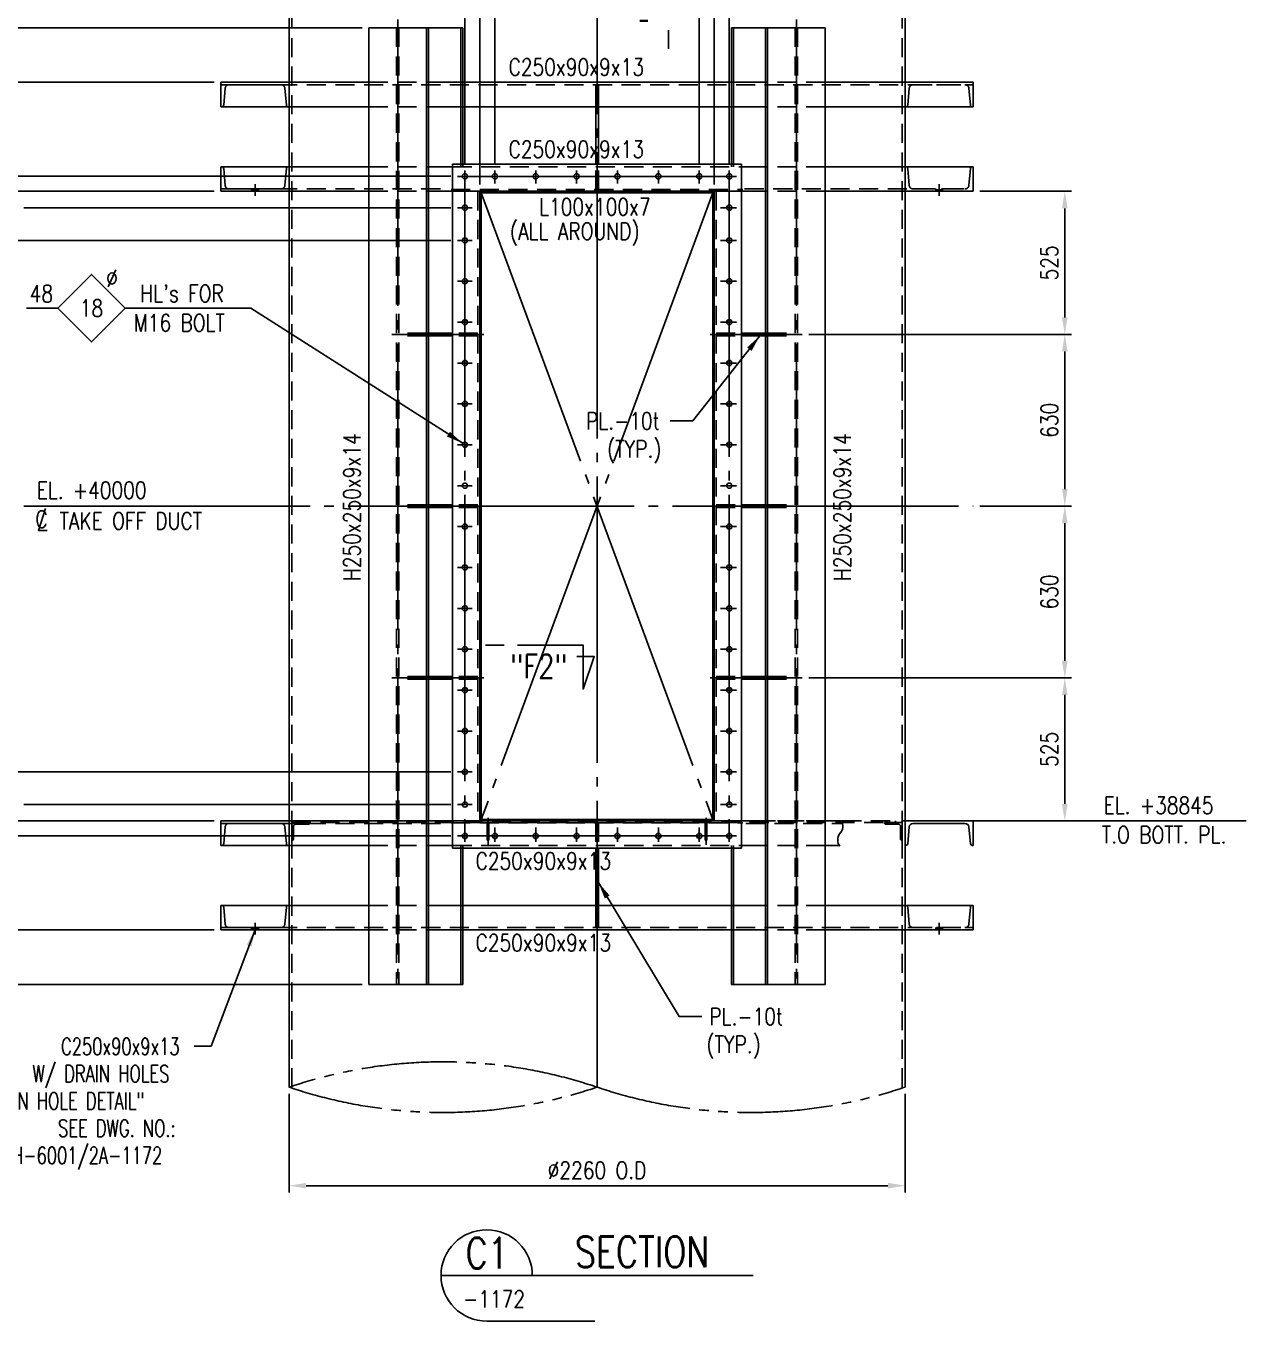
# Model space of a CAD drawing. Header units: millimetres. Extents: x 0 to 134087, y -49114 to 20834.
# Drawn here: x 63597 to 68074, y -22046 to -17294 of the extents above; entities that cross this region are included whole.
import ezdxf
from ezdxf.enums import TextEntityAlignment as Align

# ---------------------------------------------------------------- set-up
doc = ezdxf.new("R2010")
doc.units = ezdxf.units.MM
doc.header["$LTSCALE"] = 35
for name, pattern in [('JNK-CENTER', [34, 30, -1.5, 1, -1.5]), ('JNK-HIDDEN', [3, 2, -1]), ('JNK-PHANTOM', [15, 10, -1, 1, -1, 1, -1])]:
    doc.linetypes.add(name, pattern=pattern)
for name, color, linetype in [('CEN-R', 1, 'JNK-CENTER'), ('CON-C', 4, 'Continuous'), ('CON-G', 3, 'Continuous'), ('CON-W', 7, 'Continuous'), ('CON-Y', 2, 'Continuous'), ('Dim-W', 7, 'Continuous'), ('HID-Y', 2, 'JNK-HIDDEN'), ('HL', 7, 'Continuous'), ('PHA-M', 6, 'JNK-PHANTOM'), ('STL-OBJT', 7, 'Continuous'), ('TXT-Y', 2, 'Continuous')]:
    doc.layers.add(name, color=color, linetype=linetype)
doc.styles.add('SIMPLEX', font='simplex.shx', dxfattribs={"width": 0.8})
doc.dimstyles.new('DIM25', dxfattribs={"dimscale": 25, "dimtxt": 2.5, "dimasz": 2.5, "dimexe": 1, "dimexo": 1, "dimgap": 1, "dimtad": 1, "dimdec": 1, "dimdsep": 46, "dimtxsty": 'SIMPLEX', "dimcen": 0, "dimclrt": 2, "dimazin": 2, "dimtfac": 1, "dimtdec": 1, "dimtix": 1, "dimtmove": 2, "dimatfit": 0, "dimfxl": 0.18, "dimtolj": 1, "dimtzin": 0, "dimarcsym": 0})

# ---------------------------------------------------------------- blocks, each defined once
blk = doc.blocks.new('SECTITLE')
at = {"layer": 'CON-G'}
for p, q in [((-1.7, 0), (44.1, 0)), ((5, -6.7), (20.86, -6.7))]:
    blk.add_line(p, q, dxfattribs=at)
blk.add_arc((5, 0), 6.7, 0, 270, dxfattribs=at)
at = {"layer": 'CON-C', "style": 'SIMPLEX', "width": 0.8}
for tag, p in [('ELEVATION', (27.83, 1.22)), ('A', (5.06, 1.04))]:
    blk.add_attdef(tag, text='', height=4.5, dxfattribs=at).set_placement(p, align=Align.CENTER)
at = {"layer": 'CON-Y', "style": 'SIMPLEX', "width": 0.8}
blk.add_attdef('SCALE', text='', height=2.5, dxfattribs=at).set_placement((44.9, -3.72), align=Align.RIGHT)
blk.add_attdef('H0000-0000', (1.54, -4.72), '', height=2.5, dxfattribs=at)
blk = doc.blocks.new('BOLTHOLE')
at = {"layer": 'CON-W'}
blk.add_line((25.7, 0), (9.9, 0), dxfattribs=at)
blk.add_lwpolyline([(0, 0), (4.95, 4.95), (9.9, 0), (4.95, -4.95)], close=True, dxfattribs=at)
at = {"layer": 'CON-Y', "style": 'SIMPLEX', "width": 0.8}
for s, p in [('%%C', (8.81, 3.12)), ("HL's FOR", (24.37, 0.9))]:
    blk.add_text(s, height=2.5, dxfattribs=at).set_placement(p, align=Align.RIGHT)
blk.add_attdef('4', text='', height=2.5, dxfattribs=at).set_placement((-0.69, 0.87), align=Align.RIGHT)
blk.add_attdef('22', text='', height=2.5, dxfattribs=at).set_placement((4.95, 0), align=Align.MIDDLE_CENTER)
blk = doc.blocks.new('SECMARK4')
at = {"layer": 'CON-C'}
blk.add_line((0, 0), (-2.72, 0), dxfattribs=at)
blk.add_lwpolyline([(-4.67, 0), (-14.32, 0), (-14.32, -6.45), (-15.93, -1.66), (-13.39, -1.66)], dxfattribs=at)
at = {"layer": 'CON-C', "style": 'SIMPLEX', "width": 0.8}
blk.add_attdef('TAG', text='', height=3.5, dxfattribs=at).set_placement((-7.82, -4.86), align=Align.CENTER)
blk = doc.blocks.new('cl-mark')
at = {"layer": 'CON-Y'}
blk.add_lwpolyline([(0.51, 1.61), (-0.51, -1.62), (0.79, -1.62)], dxfattribs=at)
at = {"layer": 'CON-Y', "style": 'SIMPLEX', "width": 0.8}
blk.add_text('C', height=2.5, dxfattribs=at).set_placement((-0.05, 0.02), align=Align.MIDDLE)
blk = doc.blocks.new('A$C483D7268')
at = {"layer": 'HID-Y'}
for p, q in [((0, 90), (250, 90)), ((0, 0), (0, 90)), ((15.4, 68.2), (10, 6.4)), ((220.6, 81), (29.4, 81)), ((240, 6.4), (234.6, 68.2)), ((250, 90), (250, 0)), ((3, 0), (0, 0)), ((250, 0), (247, 0))]:
    blk.add_line(p, q, dxfattribs=at)
for centre, radius, start, end in [((29.4, 67), 14, 90, 175), ((220.6, 67), 14, 5, 90), ((3, 7), 7, 270, 355), ((247, 7), 7, 185, 270)]:
    blk.add_arc(centre, radius, start, end, dxfattribs=at)
blk = doc.blocks.new('A$C346E32F8')
at = {"layer": 'CON-G'}
for p, q in [((0, 93), (0, 384)), ((0, 384), (10, 384)), ((10, 93), (10, 384))]:
    blk.add_line(p, q, dxfattribs=at)
at = {"layer": 'HID-Y'}
for p, q in [((0, 0), (0, 93)), ((10, 0), (10, 93))]:
    blk.add_line(p, q, dxfattribs=at)
blk = doc.blocks.new('A$C11483D67')
at = {"layer": 'CEN-R'}
blk.add_line((337.6, 5), (0, 5), dxfattribs=at)
at = {"layer": 'CON-G'}
for p, q in [((222.6, 10), (127.4, 10)), ((222.6, 0), (127.4, 0))]:
    blk.add_line(p, q, dxfattribs=at)
at = {"layer": 'HID-Y'}
for p, q in [((127.4, 10), (25.9, 10)), ((127.4, 0), (25.9, 0)), ((315.6, 10), (222.6, 10)), ((315.6, 0), (222.6, 0))]:
    blk.add_line(p, q, dxfattribs=at)
blk = doc.blocks.new('A$C5F305314')
at = {"layer": 'CEN-R'}
blk.add_line((3, 0), (3, 99.4), dxfattribs=at)
at = {"layer": 'HID-Y'}
blk.add_lwpolyline([(0, 81.5), (6, 81.5), (6, 16.5), (0, 16.5)], close=True, dxfattribs=at)
blk = doc.blocks.new('*D1375')
at = {"layer": 'DEFPOINTS', "color": 0, "transparency": 16777216}
for p in [(64562.8, -21187.6), (66822.8, -21187.6), (66822.8, -21549.1)]:
    blk.add_point(p, dxfattribs=at)
at = {"layer": 'Dim-W', "color": 0, "lineweight": -2, "transparency": 16777216}
for p, q in [((64562.8, -21212.6), (64562.8, -21574.1)), ((66822.8, -21212.6), (66822.8, -21574.1)), ((64625.3, -21549.1), (66760.3, -21549.1))]:
    blk.add_line(p, q, dxfattribs=at)
at = {"layer": 'Dim-W', "color": 0, "transparency": 16777216}
for points in [[(64625.3, -21538.7), (64625.3, -21559.5), (64562.8, -21549.1)], [(66760.3, -21538.7), (66760.3, -21559.5), (66822.8, -21549.1)]]:
    blk.add_solid(points, dxfattribs=at)
at = {"layer": 'Dim-W', "color": 2, "transparency": 16777216, "insert": (65692.8, -21492.9), "char_height": 62.5, "attachment_point": 5, "style": 'SIMPLEX'}
blk.add_mtext('\\A1;%%C2260 O.D', dxfattribs=at)
blk = doc.blocks.new('*D1376')
at = {"layer": 'DEFPOINTS', "color": 0, "transparency": 16777216}
for p in [(63543.6, -17846), (65181.3, -17846), (64312.8, -17901)]:
    blk.add_point(p, dxfattribs=at)
at = {"layer": 'Dim-W', "color": 0, "lineweight": -2, "transparency": 16777216}
for p, q in [((63543.6, -17783.5), (63543.6, -17721)), ((65156.3, -17846), (63518.6, -17846)), ((63543.6, -17901), (63543.6, -17846)), ((64287.8, -17901), (63518.6, -17901)), ((63543.6, -17963.5), (63543.6, -18026))]:
    blk.add_line(p, q, dxfattribs=at)
at = {"layer": 'Dim-W', "color": 0, "transparency": 16777216}
for points in [[(63533.2, -17783.5), (63554, -17783.5), (63543.6, -17846)], [(63533.2, -17963.5), (63554, -17963.5), (63543.6, -17901)]]:
    blk.add_solid(points, dxfattribs=at)
at = {"layer": 'Dim-W', "color": 2, "transparency": 16777216, "insert": (63487.3, -17733.8), "char_height": 62.5, "attachment_point": 5, "rotation": 90, "style": 'SIMPLEX'}
blk.add_mtext('\\A1;55', dxfattribs=at)
blk = doc.blocks.new('*D1377')
at = {"layer": 'DEFPOINTS', "color": 0, "transparency": 16777216}
for p in [(64312.8, -20211), (63543.6, -20266), (65181.3, -20266)]:
    blk.add_point(p, dxfattribs=at)
at = {"layer": 'Dim-W', "color": 0, "lineweight": -2, "transparency": 16777216}
for p, q in [((63543.6, -20148.5), (63543.6, -20086)), ((64287.8, -20211), (63518.6, -20211)), ((63543.6, -20211), (63543.6, -20266)), ((65156.3, -20266), (63518.6, -20266)), ((63543.6, -20328.5), (63543.6, -20391))]:
    blk.add_line(p, q, dxfattribs=at)
at = {"layer": 'Dim-W', "color": 0, "transparency": 16777216}
for points in [[(63533.2, -20148.5), (63554, -20148.5), (63543.6, -20211)], [(63533.2, -20328.5), (63554, -20328.5), (63543.6, -20266)]]:
    blk.add_solid(points, dxfattribs=at)
at = {"layer": 'Dim-W', "color": 2, "transparency": 16777216, "insert": (63487.3, -20378.2), "char_height": 62.5, "attachment_point": 5, "rotation": 90, "style": 'SIMPLEX'}
blk.add_mtext('\\A1;55', dxfattribs=at)
blk = doc.blocks.new('*D1378')
at = {"layer": 'DEFPOINTS', "color": 0, "transparency": 16777216}
for p in [(64855.5, -17301), (62943.6, -20811), (64855.5, -20811)]:
    blk.add_point(p, dxfattribs=at)
at = {"layer": 'Dim-W', "color": 0, "lineweight": -2, "transparency": 16777216}
for p, q in [((64830.5, -17301), (62918.6, -17301)), ((62943.6, -17363.5), (62943.6, -20748.5)), ((64830.5, -20811), (62918.6, -20811))]:
    blk.add_line(p, q, dxfattribs=at)
at = {"layer": 'Dim-W', "color": 0, "transparency": 16777216}
for points in [[(62933.2, -17363.5), (62954, -17363.5), (62943.6, -17301)], [(62933.2, -20748.5), (62954, -20748.5), (62943.6, -20811)]]:
    blk.add_solid(points, dxfattribs=at)
at = {"layer": 'Dim-W', "color": 2, "transparency": 16777216, "insert": (62887.3, -19056), "char_height": 62.5, "attachment_point": 5, "rotation": 90, "style": 'SIMPLEX'}
blk.add_mtext('\\A1;3510', dxfattribs=at)
blk = doc.blocks.new('*D1379')
at = {"layer": 'DEFPOINTS', "color": 0, "transparency": 16777216}
for p in [(63143.6, -20611), (64312.8, -20611), (64855.5, -20811)]:
    blk.add_point(p, dxfattribs=at)
at = {"layer": 'Dim-W', "color": 0, "lineweight": -2, "transparency": 16777216}
for p, q in [((64287.8, -20611), (63118.6, -20611)), ((63143.6, -20748.5), (63143.6, -20673.5)), ((64830.5, -20811), (63118.6, -20811))]:
    blk.add_line(p, q, dxfattribs=at)
at = {"layer": 'Dim-W', "color": 0, "transparency": 16777216}
for points in [[(63133.2, -20673.5), (63154, -20673.5), (63143.6, -20611)], [(63133.2, -20748.5), (63154, -20748.5), (63143.6, -20811)]]:
    blk.add_solid(points, dxfattribs=at)
at = {"layer": 'Dim-W', "color": 2, "transparency": 16777216, "insert": (63087.3, -20711), "char_height": 62.5, "attachment_point": 5, "rotation": 90, "style": 'SIMPLEX'}
blk.add_mtext('\\A1;200', dxfattribs=at)
blk = doc.blocks.new('*D1381')
at = {"layer": 'DEFPOINTS', "color": 0, "transparency": 16777216}
for p in [(65181.3, -18081), (63343.6, -20031), (65181.3, -20031)]:
    blk.add_point(p, dxfattribs=at)
at = {"layer": 'Dim-W', "color": 0, "lineweight": -2, "transparency": 16777216}
for p, q in [((65156.3, -18081), (63318.6, -18081)), ((63343.6, -18143.5), (63343.6, -19968.5)), ((65156.3, -20031), (63318.6, -20031))]:
    blk.add_line(p, q, dxfattribs=at)
at = {"layer": 'Dim-W', "color": 0, "transparency": 16777216}
for points in [[(63333.2, -18143.5), (63354, -18143.5), (63343.6, -18081)], [(63333.2, -19968.5), (63354, -19968.5), (63343.6, -20031)]]:
    blk.add_solid(points, dxfattribs=at)
at = {"layer": 'Dim-W', "color": 2, "transparency": 16777216, "insert": (63287.3, -19056), "char_height": 62.5, "attachment_point": 5, "rotation": 90, "style": 'SIMPLEX'}
blk.add_mtext('\\A1;13 @ 150 = 1950', dxfattribs=at)
blk = doc.blocks.new('*D1383')
at = {"layer": 'DEFPOINTS', "color": 0, "transparency": 16777216}
for p in [(64855.5, -17301), (63143.6, -17501), (64312.8, -17501)]:
    blk.add_point(p, dxfattribs=at)
at = {"layer": 'Dim-W', "color": 0, "lineweight": -2, "transparency": 16777216}
for p, q in [((64830.5, -17301), (63118.6, -17301)), ((63143.6, -17363.5), (63143.6, -17438.5)), ((64287.8, -17501), (63118.6, -17501))]:
    blk.add_line(p, q, dxfattribs=at)
at = {"layer": 'Dim-W', "color": 0, "transparency": 16777216}
for points in [[(63133.2, -17363.5), (63154, -17363.5), (63143.6, -17301)], [(63133.2, -17438.5), (63154, -17438.5), (63143.6, -17501)]]:
    blk.add_solid(points, dxfattribs=at)
at = {"layer": 'Dim-W', "color": 2, "transparency": 16777216, "insert": (63087.3, -17401), "char_height": 62.5, "attachment_point": 5, "rotation": 90, "style": 'SIMPLEX'}
blk.add_mtext('\\A1;200', dxfattribs=at)
blk = doc.blocks.new('_DotSmall')
at = {"color": 0, "linetype": 'ByBlock', "const_width": 0.5}
blk.add_lwpolyline([(-0.0625, 0, 1), (0.0625, 0, 1)], format="xyb", close=True, dxfattribs=at)
blk = doc.blocks.new('*D1441')
at = {"layer": 'DEFPOINTS', "color": 0, "transparency": 16777216}
for p in [(63343.6, -17961), (65181.3, -17961), (63343.6, -18081)]:
    blk.add_point(p, dxfattribs=at)
at = {"layer": 'Dim-W', "color": 0, "lineweight": -2, "transparency": 16777216}
for p, q in [((63343.6, -17961), (63343.6, -17898.5)), ((63500.7, -17961), (63318.6, -17961)), ((63343.6, -18081), (63343.6, -17961)), ((65156.3, -17961), (63589.2, -17961)), ((63343.6, -18143.5), (63343.6, -18206))]:
    blk.add_line(p, q, dxfattribs=at)
at = {"layer": 'Dim-W', "color": 0, "transparency": 16777216}
blk.add_solid([(63333.2, -18143.5), (63354, -18143.5), (63343.6, -18081)], dxfattribs=at)
at = {"layer": 'Dim-W', "color": 0, "lineweight": -2, "transparency": 16777216, "xscale": 62.5, "yscale": 62.5, "zscale": 62.5, "rotation": 270}
blk.add_blockref('_DotSmall', (63343.6, -17961), dxfattribs=at)
at = {"layer": 'Dim-W', "color": 2, "transparency": 16777216, "insert": (63287.3, -18021), "char_height": 62.5, "attachment_point": 5, "rotation": 90, "style": 'SIMPLEX'}
blk.add_mtext('\\A1;120', dxfattribs=at)
blk = doc.blocks.new('*D1385')
at = {"layer": 'DEFPOINTS', "color": 0, "transparency": 16777216}
for p in [(67072.8, -17901), (66445.4, -18426), (67409, -18426)]:
    blk.add_point(p, dxfattribs=at)
at = {"layer": 'Dim-W', "color": 0, "lineweight": -2, "transparency": 16777216}
for p, q in [((67097.8, -17901), (67434, -17901)), ((67409, -17963.5), (67409, -18363.5)), ((66470.4, -18426), (67434, -18426))]:
    blk.add_line(p, q, dxfattribs=at)
at = {"layer": 'Dim-W', "color": 0, "transparency": 16777216}
for points in [[(67398.6, -17963.5), (67419.5, -17963.5), (67409, -17901)], [(67398.6, -18363.5), (67419.5, -18363.5), (67409, -18426)]]:
    blk.add_solid(points, dxfattribs=at)
at = {"layer": 'Dim-W', "color": 2, "transparency": 16777216, "insert": (67352.8, -18163.5), "char_height": 62.5, "attachment_point": 5, "rotation": 90, "style": 'SIMPLEX'}
blk.add_mtext('\\A1;525', dxfattribs=at)
blk = doc.blocks.new('*D1386')
at = {"layer": 'DEFPOINTS', "color": 0, "transparency": 16777216}
for p in [(67409, -18426), (67072.8, -19056), (67409, -19056)]:
    blk.add_point(p, dxfattribs=at)
at = {"layer": 'Dim-W', "color": 0, "lineweight": -2, "transparency": 16777216}
for p, q in [((67409, -18488.5), (67409, -18993.5)), ((67097.8, -19056), (67434, -19056))]:
    blk.add_line(p, q, dxfattribs=at)
at = {"layer": 'Dim-W', "color": 0, "transparency": 16777216}
for points in [[(67398.6, -18488.5), (67419.5, -18488.5), (67409, -18426)], [(67398.6, -18993.5), (67419.5, -18993.5), (67409, -19056)]]:
    blk.add_solid(points, dxfattribs=at)
at = {"layer": 'Dim-W', "color": 2, "transparency": 16777216, "insert": (67352.8, -18741), "char_height": 62.5, "attachment_point": 5, "rotation": 90, "style": 'SIMPLEX'}
blk.add_mtext('\\A1;630', dxfattribs=at)
blk = doc.blocks.new('*D1387')
at = {"layer": 'DEFPOINTS', "color": 0, "transparency": 16777216}
for p in [(66445.4, -19686), (67409, -19686), (66788, -20211)]:
    blk.add_point(p, dxfattribs=at)
at = {"layer": 'Dim-W', "color": 0, "lineweight": -2, "transparency": 16777216}
for p, q in [((66470.4, -19686), (67434, -19686)), ((67409, -20148.5), (67409, -19748.5)), ((66813, -20211), (67434, -20211))]:
    blk.add_line(p, q, dxfattribs=at)
at = {"layer": 'Dim-W', "color": 0, "transparency": 16777216}
for points in [[(67398.6, -19748.5), (67419.5, -19748.5), (67409, -19686)], [(67398.6, -20148.5), (67419.5, -20148.5), (67409, -20211)]]:
    blk.add_solid(points, dxfattribs=at)
at = {"layer": 'Dim-W', "color": 2, "transparency": 16777216, "insert": (67352.8, -19948.5), "char_height": 62.5, "attachment_point": 5, "rotation": 90, "style": 'SIMPLEX'}
blk.add_mtext('\\A1;525', dxfattribs=at)
blk = doc.blocks.new('*D1388')
at = {"layer": 'DEFPOINTS', "color": 0, "transparency": 16777216}
for p in [(67072.8, -19056), (67409, -19056), (67409, -19686)]:
    blk.add_point(p, dxfattribs=at)
at = {"layer": 'Dim-W', "color": 0, "lineweight": -2, "transparency": 16777216}
for p, q in [((67097.8, -19056), (67434, -19056)), ((67409, -19623.5), (67409, -19118.5))]:
    blk.add_line(p, q, dxfattribs=at)
at = {"layer": 'Dim-W', "color": 0, "transparency": 16777216}
for points in [[(67398.6, -19118.5), (67419.5, -19118.5), (67409, -19056)], [(67398.6, -19623.5), (67419.5, -19623.5), (67409, -19686)]]:
    blk.add_solid(points, dxfattribs=at)
at = {"layer": 'Dim-W', "color": 2, "transparency": 16777216, "insert": (67352.8, -19371), "char_height": 62.5, "attachment_point": 5, "rotation": 90, "style": 'SIMPLEX'}
blk.add_mtext('\\A1;630', dxfattribs=at)
blk = doc.blocks.new('*D1389')
at = {"layer": 'DEFPOINTS', "color": 0, "transparency": 16777216}
for p in [(66122.8, -16449.1), (65692.8, -16578.9), (66122.8, -17901)]:
    blk.add_point(p, dxfattribs=at)
at = {"layer": 'Dim-W', "color": 0, "lineweight": -2, "transparency": 16777216}
for p, q in [((65692.8, -16553.9), (65692.8, -16424.1)), ((66122.8, -17876), (66122.8, -16424.1)), ((65755.3, -16449.1), (66060.3, -16449.1))]:
    blk.add_line(p, q, dxfattribs=at)
at = {"layer": 'Dim-W', "color": 0, "transparency": 16777216}
for points in [[(65755.3, -16438.6), (65755.3, -16459.5), (65692.8, -16449.1)], [(66060.3, -16438.6), (66060.3, -16459.5), (66122.8, -16449.1)]]:
    blk.add_solid(points, dxfattribs=at)
at = {"layer": 'Dim-W', "color": 2, "transparency": 16777216, "insert": (65907.8, -16392.8), "char_height": 62.5, "attachment_point": 5, "style": 'SIMPLEX'}
blk.add_mtext('\\A1;430', dxfattribs=at)
blk = doc.blocks.new('*D1390')
at = {"layer": 'DEFPOINTS', "color": 0, "transparency": 16777216}
for p in [(66122.8, -16449.1), (66177.8, -16449.1), (66177.8, -17824.5)]:
    blk.add_point(p, dxfattribs=at)
at = {"layer": 'Dim-W', "color": 0, "lineweight": -2, "transparency": 16777216}
for p, q in [((66177.8, -17799.5), (66177.8, -16424.1)), ((66060.3, -16449.1), (65997.8, -16449.1)), ((66122.8, -16449.1), (66177.8, -16449.1)), ((66240.3, -16449.1), (66302.8, -16449.1))]:
    blk.add_line(p, q, dxfattribs=at)
at = {"layer": 'Dim-W', "color": 0, "transparency": 16777216}
for points in [[(66060.3, -16438.6), (66060.3, -16459.5), (66122.8, -16449.1)], [(66240.3, -16438.6), (66240.3, -16459.5), (66177.8, -16449.1)]]:
    blk.add_solid(points, dxfattribs=at)
at = {"layer": 'Dim-W', "color": 2, "transparency": 16777216, "insert": (66280.7, -16392.8), "char_height": 62.5, "attachment_point": 5, "style": 'SIMPLEX'}
blk.add_mtext('\\A1;55', dxfattribs=at)
blk = doc.blocks.new('*D1391')
at = {"layer": 'DEFPOINTS', "color": 0, "transparency": 16777216}
for p in [(65262.8, -16449.1), (65692.8, -16449.1), (65262.8, -17901)]:
    blk.add_point(p, dxfattribs=at)
at = {"layer": 'Dim-W', "color": 0, "lineweight": -2, "transparency": 16777216}
for p, q in [((65262.8, -17876), (65262.8, -16424.1)), ((65630.3, -16449.1), (65325.3, -16449.1))]:
    blk.add_line(p, q, dxfattribs=at)
at = {"layer": 'Dim-W', "color": 0, "transparency": 16777216}
for points in [[(65325.3, -16438.6), (65325.3, -16459.5), (65262.8, -16449.1)], [(65630.3, -16438.6), (65630.3, -16459.5), (65692.8, -16449.1)]]:
    blk.add_solid(points, dxfattribs=at)
at = {"layer": 'Dim-W', "color": 2, "transparency": 16777216, "insert": (65477.8, -16392.8), "char_height": 62.5, "attachment_point": 5, "style": 'SIMPLEX'}
blk.add_mtext('\\A1;430', dxfattribs=at)
blk = doc.blocks.new('*D1392')
at = {"layer": 'DEFPOINTS', "color": 0, "transparency": 16777216}
for p in [(65207.8, -16449.1), (65262.8, -16449.1), (65207.8, -17824.5)]:
    blk.add_point(p, dxfattribs=at)
at = {"layer": 'Dim-W', "color": 0, "lineweight": -2, "transparency": 16777216}
for p, q in [((65207.8, -17799.5), (65207.8, -16424.1)), ((65145.3, -16449.1), (65082.8, -16449.1)), ((65262.8, -16449.1), (65207.8, -16449.1)), ((65325.3, -16449.1), (65387.8, -16449.1))]:
    blk.add_line(p, q, dxfattribs=at)
at = {"layer": 'Dim-W', "color": 0, "transparency": 16777216}
for points in [[(65145.3, -16438.6), (65145.3, -16459.5), (65207.8, -16449.1)], [(65325.3, -16438.6), (65325.3, -16459.5), (65262.8, -16449.1)]]:
    blk.add_solid(points, dxfattribs=at)
at = {"layer": 'Dim-W', "color": 2, "transparency": 16777216, "insert": (65104.8, -16392.8), "char_height": 62.5, "attachment_point": 5, "style": 'SIMPLEX'}
blk.add_mtext('\\A1;55', dxfattribs=at)
blk = doc.blocks.new('*D1442')
at = {"layer": 'DEFPOINTS', "color": 0, "transparency": 16777216}
for p in [(66067.8, -16249.1), (65317.8, -17824.5), (66067.8, -17824.5)]:
    blk.add_point(p, dxfattribs=at)
at = {"layer": 'Dim-W', "color": 0, "lineweight": -2, "transparency": 16777216}
for p, q in [((65317.8, -16398.9), (65317.8, -16224.1)), ((65380.3, -16249.1), (66005.3, -16249.1)), ((66067.8, -16398.9), (66067.8, -16224.1)), ((65317.8, -17799.5), (65317.8, -16490.8)), ((66067.8, -17799.5), (66067.8, -16495.3))]:
    blk.add_line(p, q, dxfattribs=at)
at = {"layer": 'Dim-W', "color": 0, "transparency": 16777216}
for points in [[(65380.3, -16238.6), (65380.3, -16259.5), (65317.8, -16249.1)], [(66005.3, -16238.6), (66005.3, -16259.5), (66067.8, -16249.1)]]:
    blk.add_solid(points, dxfattribs=at)
at = {"layer": 'Dim-W', "color": 2, "transparency": 16777216, "insert": (65692.8, -16192.8), "char_height": 62.5, "attachment_point": 5, "style": 'SIMPLEX'}
blk.add_mtext('\\A1;5 @ 150 = 750', dxfattribs=at)
blk = doc.blocks.new('*D1445')
at = {"layer": 'DEFPOINTS', "color": 0, "transparency": 16777216}
for p in [(63343.6, -20031), (63343.6, -20151), (65181.3, -20151)]:
    blk.add_point(p, dxfattribs=at)
at = {"layer": 'Dim-W', "color": 0, "lineweight": -2, "transparency": 16777216}
for p, q in [((63343.6, -19968.5), (63343.6, -19906)), ((63343.6, -20031), (63343.6, -20151)), ((63500.7, -20151), (63318.6, -20151)), ((63343.6, -20151), (63343.6, -20213.5)), ((65156.3, -20151), (63589.2, -20151))]:
    blk.add_line(p, q, dxfattribs=at)
at = {"layer": 'Dim-W', "color": 0, "transparency": 16777216}
blk.add_solid([(63333.2, -19968.5), (63354, -19968.5), (63343.6, -20031)], dxfattribs=at)
at = {"layer": 'Dim-W', "color": 0, "lineweight": -2, "transparency": 16777216, "xscale": 62.5, "yscale": 62.5, "zscale": 62.5, "rotation": 90}
blk.add_blockref('_DotSmall', (63343.6, -20151), dxfattribs=at)
at = {"layer": 'Dim-W', "color": 2, "transparency": 16777216, "insert": (63287.3, -20091), "char_height": 62.5, "attachment_point": 5, "rotation": 90, "style": 'SIMPLEX'}
blk.add_mtext('\\A1;120', dxfattribs=at)

msp = doc.modelspace()

# ---------------------------------------------------------------- hatches: boundary and pattern name
at = {"layer": 'Dim-W'}
h = msp.add_hatch(color=256, dxfattribs=at)
h.paths.add_polyline_path([(64425.2574, -17892.0151), (64425.2574, -17901.0151), (64437.7574, -17901.0151), (64437.7574, -17892.0151)])
h.paths.add_polyline_path([(64437.7574, -17892.0151), (64437.7574, -17901.0151), (64450.2574, -17901.0151), (64450.2574, -17892.0151)])
h = msp.add_hatch(color=256, dxfattribs=at)
h.paths.add_polyline_path([(66960.2574, -17892.0151), (66960.2574, -17901.0151), (66947.7574, -17901.0151), (66947.7574, -17892.0151)])
h.paths.add_polyline_path([(66947.7574, -17892.0151), (66947.7574, -17901.0151), (66935.2574, -17901.0151), (66935.2574, -17892.0151)])
h = msp.add_hatch(color=256, dxfattribs=at)
h.paths.add_polyline_path([(64425.2574, -20602.0151), (64425.2574, -20611.0151), (64437.7574, -20611.0151), (64437.7574, -20602.0151)])
h.paths.add_polyline_path([(64437.7574, -20602.0151), (64437.7574, -20611.0151), (64450.2574, -20611.0151), (64450.2574, -20602.0151)])
h = msp.add_hatch(color=256, dxfattribs=at)
h.paths.add_polyline_path([(66960.2574, -20602.0151), (66960.2574, -20611.0151), (66947.7574, -20611.0151), (66947.7574, -20602.0151)])
h.paths.add_polyline_path([(66947.7574, -20602.0151), (66947.7574, -20611.0151), (66935.2574, -20611.0151), (66935.2574, -20602.0151)])

# ---------------------------------------------------------------- linework, layer by layer
at = {"layer": 'CEN-R'}
for p, q in [((65692.7574, -21187.6355), (65692.7574, -16686.1469)), ((64961.4688, -17271.0151), (64961.4688, -20841.0151)), ((66424.046, -17271.0151), (66424.046, -20841.0151)), ((65234.2574, -17846.0151), (65181.2574, -17846.0151)), ((65207.7574, -17824.5151), (65207.7574, -20287.5151)), ((65207.7574, -17846.0151), (66177.7574, -17846.0151)), ((65317.7574, -17824.5151), (65317.7574, -17872.5151)), ((65467.7574, -17824.5151), (65467.7574, -17872.5151)), ((65617.7574, -17824.5151), (65617.7574, -17872.5151)), ((65767.7574, -17824.5151), (65767.7574, -17872.5151)), ((65917.7574, -17824.5151), (65917.7574, -17872.5151)), ((66067.7574, -17824.5151), (66067.7574, -17872.5151)), ((66204.2574, -17846.0151), (66146.2574, -17846.0151)), ((66177.7574, -17824.5151), (66177.7574, -20287.5151)), ((64437.7574, -17875.0151), (64437.7574, -17918.0151)), ((65267.7574, -17906.0151), (66117.7574, -20206.0151)), ((66117.7574, -17906.0151), (65267.7574, -20206.0151)), ((66947.7574, -17875.0151), (66947.7574, -17918.0151)), ((65234.2574, -17961.0151), (65181.2574, -17961.0151)), ((66146.2574, -17961.0151), (66204.2574, -17961.0151)), ((65234.2574, -18081.0151), (65181.2574, -18081.0151)), ((66146.2574, -18081.0151), (66204.2574, -18081.0151)), ((65181.2574, -18231.0151), (65234.2574, -18231.0151)), ((66204.2574, -18231.0151), (66146.2574, -18231.0151)), ((65181.2574, -18381.0151), (65234.2574, -18381.0151)), ((66204.2574, -18381.0151), (66146.2574, -18381.0151)), ((65181.2574, -18531.0151), (65234.2574, -18531.0151)), ((66204.2574, -18531.0151), (66146.2574, -18531.0151)), ((65181.2574, -18681.0151), (65234.2574, -18681.0151)), ((66204.2574, -18681.0151), (66146.2574, -18681.0151)), ((65181.2574, -18831.0151), (65234.2574, -18831.0151)), ((66204.2574, -18831.0151), (66146.2574, -18831.0151)), ((65181.2574, -18981.0151), (65234.2574, -18981.0151)), ((66204.2574, -18981.0151), (66146.2574, -18981.0151)), ((63589.523, -19056.0151), (67072.7574, -19056.0151)), ((65181.2574, -19131.0151), (65234.2574, -19131.0151)), ((66204.2574, -19131.0151), (66146.2574, -19131.0151)), ((65181.2574, -19281.0151), (65234.2574, -19281.0151)), ((66204.2574, -19281.0151), (66146.2574, -19281.0151)), ((65181.2574, -19431.0151), (65234.2574, -19431.0151)), ((66204.2574, -19431.0151), (66146.2574, -19431.0151)), ((65181.2574, -19581.0151), (65234.2574, -19581.0151)), ((66204.2574, -19581.0151), (66146.2574, -19581.0151)), ((65181.2574, -19731.0151), (65234.2574, -19731.0151)), ((66204.2574, -19731.0151), (66146.2574, -19731.0151)), ((65181.2574, -19881.0151), (65234.2574, -19881.0151)), ((66204.2574, -19881.0151), (66146.2574, -19881.0151)), ((65181.2574, -20031.0151), (65234.2574, -20031.0151)), ((66204.2574, -20031.0151), (66146.2574, -20031.0151)), ((65234.2574, -20151.0151), (65181.2574, -20151.0151)), ((66146.2574, -20151.0151), (66204.2574, -20151.0151)), ((65317.7574, -20287.5151), (65317.7574, -20234.5151)), ((65467.7574, -20287.5151), (65467.7574, -20234.5151)), ((65617.7574, -20287.5151), (65617.7574, -20234.5151)), ((65767.7574, -20287.5151), (65767.7574, -20234.5151)), ((65917.7574, -20287.5151), (65917.7574, -20234.5151)), ((66067.7574, -20287.5151), (66067.7574, -20234.5151)), ((65181.2574, -20266.0151), (66204.2574, -20266.0151)), ((64437.7574, -20585.0151), (64437.7574, -20628.0151)), ((66947.7574, -20585.0151), (66947.7574, -20628.0151))]:
    msp.add_line(p, q, dxfattribs=at)
at = {"layer": 'CON-G'}
for p, q in [((64562.7574, -21187.6355), (64562.7574, -16921.8442)), ((66822.7574, -21187.6355), (66822.7574, -16921.8442)), ((65199.9546, -17301.0151), (64855.4628, -17301.0151)), ((64855.4628, -17301.0151), (64855.4628, -20811.0151)), ((65067.4748, -17301.0151), (65067.4748, -20811.0151)), ((65074.8937, -17301.0151), (65074.8937, -20811.0151)), ((65192.5357, -17301.0151), (65192.5357, -17801.0151)), ((65199.9546, -17301.0151), (65199.9546, -17801.0151)), ((66185.5601, -17301.0151), (66530.052, -17301.0151)), ((66185.5601, -17301.0151), (66185.5601, -17801.0151)), ((66192.979, -17301.0151), (66192.979, -17801.0151)), ((66310.6211, -17301.0151), (66310.6211, -20811.0151)), ((66318.0399, -17301.0151), (66318.0399, -20811.0151)), ((66530.052, -17301.0151), (66530.052, -20811.0151)), ((64312.7574, -17501.0151), (64855.4628, -17501.0151)), ((64312.7574, -17501.0151), (64312.7574, -17591.0151)), ((65074.8937, -17501.0151), (66310.6211, -17501.0151)), ((66530.052, -17501.0151), (67072.7574, -17501.0151)), ((67072.7574, -17501.0151), (67072.7574, -17591.0151)), ((64312.7574, -17591.0151), (64855.4628, -17591.0151)), ((65074.8937, -17591.0151), (66310.6211, -17591.0151)), ((66530.052, -17591.0151), (67072.7574, -17591.0151)), ((64312.7574, -17811.0151), (64855.4628, -17811.0151)), ((64312.7574, -17901.0151), (64312.7574, -17811.0151)), ((65074.8937, -17811.0151), (65162.7574, -17811.0151)), ((65162.7574, -17801.0151), (65162.7574, -20311.0151)), ((65162.7574, -17801.0151), (66222.7574, -17801.0151)), ((66222.7574, -17801.0151), (66222.7574, -20311.0151)), ((66222.7574, -17811.0151), (66310.6211, -17811.0151)), ((66530.052, -17811.0151), (67072.7574, -17811.0151)), ((67072.7574, -17901.0151), (67072.7574, -17811.0151)), ((64312.7574, -17901.0151), (64855.4628, -17901.0151)), ((65074.8937, -17901.0151), (66310.6211, -17901.0151)), ((65157.7574, -17901.0151), (66227.7574, -17901.0151)), ((65262.7574, -17901.0151), (65262.7574, -20211.0151)), ((65262.7574, -17906.0151), (66122.7574, -17906.0151)), ((65267.7574, -17901.0151), (65267.7574, -19056.0151)), ((66117.7574, -17901.0151), (66117.7574, -19056.0151)), ((66122.7574, -17901.0151), (66122.7574, -20211.0151)), ((66530.052, -17901.0151), (67072.7574, -17901.0151)), ((65267.7574, -20211.0151), (65267.7574, -19047.5355)), ((66117.7574, -20211.0151), (66117.7574, -19047.5355)), ((64312.7574, -20211.0151), (64855.4628, -20211.0151)), ((64312.7574, -20211.0151), (64312.7574, -20301.0151)), ((65074.8937, -20211.0151), (66310.6211, -20211.0151)), ((65157.7574, -20211.0151), (66227.7574, -20211.0151)), ((65262.7574, -20206.0151), (66122.7574, -20206.0151)), ((66530.052, -20211.0151), (66588.6552, -20211.0151)), ((64312.7574, -20301.0151), (64855.4628, -20301.0151)), ((65074.8937, -20301.0151), (65162.7574, -20301.0151)), ((65162.7574, -20311.0151), (66222.7574, -20311.0151)), ((65192.5357, -20311.0151), (65192.5357, -20811.0151)), ((65199.9546, -20311.0151), (65199.9546, -20811.0151)), ((66185.5601, -20311.0151), (66185.5601, -20811.0151)), ((66192.979, -20311.0151), (66192.979, -20811.0151)), ((66222.7574, -20301.0151), (66310.6211, -20301.0151)), ((66530.052, -20301.0151), (66581.8759, -20301.0151)), ((64312.7574, -20521.0151), (64855.4628, -20521.0151)), ((64312.7574, -20611.0151), (64312.7574, -20521.0151)), ((65074.8937, -20521.0151), (66310.6211, -20521.0151)), ((66530.052, -20521.0151), (67072.7574, -20521.0151)), ((67072.7574, -20611.0151), (67072.7574, -20521.0151)), ((64312.7574, -20611.0151), (64855.4628, -20611.0151)), ((65074.8937, -20611.0151), (66310.6211, -20611.0151)), ((66530.052, -20611.0151), (67072.7574, -20611.0151)), ((65199.9546, -20811.0151), (64855.4628, -20811.0151)), ((66185.5601, -20811.0151), (66530.052, -20811.0151))]:
    msp.add_line(p, q, dxfattribs=at)
msp.add_lwpolyline([(67062.7416, -20294.6251, 0.388878732), (67069.715, -20301.0151), (67072.7574, -20301.0151), (67072.7574, -20211.0151), (66822.7574, -20211.0151), (66822.7574, -20301.0151), (66825.7998, -20301.0151, 0.388878732), (66832.7731, -20294.6251), (66838.1826, -20232.7949, -0.388878732), (66852.1293, -20220.0151), (67043.3854, -20220.0151, -0.388878732), (67057.3322, -20232.7949)], format="xyb", close=True, dxfattribs=at)
for centre in [(65207.7574, -17846.0151), (65317.7574, -17846.0151), (65467.7574, -17846.0151), (65617.7574, -17846.0151), (65767.7574, -17846.0151), (65917.7574, -17846.0151), (66067.7574, -17846.0151), (66177.7574, -17846.0151), (65207.7574, -17961.0151), (66177.7574, -17961.0151), (65207.7574, -18081.0151), (66177.7574, -18081.0151), (65207.7574, -18231.0151), (66177.7574, -18231.0151), (65207.7574, -18381.0151), (66177.7574, -18381.0151), (65207.7574, -18531.0151), (66177.7574, -18531.0151), (65207.7574, -18681.0151), (66177.7574, -18681.0151), (65207.7574, -18831.0151), (66177.7574, -18831.0151), (65207.7574, -18981.0151), (66177.7574, -18981.0151), (65207.7574, -19131.0151), (66177.7574, -19131.0151), (65207.7574, -19281.0151), (66177.7574, -19281.0151), (65207.7574, -19431.0151), (66177.7574, -19431.0151), (65207.7574, -19581.0151), (66177.7574, -19581.0151), (65207.7574, -19731.0151), (66177.7574, -19731.0151), (65207.7574, -19881.0151), (66177.7574, -19881.0151), (65207.7574, -20031.0151), (66177.7574, -20031.0151), (65207.7574, -20151.0151), (66177.7574, -20151.0151), (65207.7574, -20266.0151), (65317.7574, -20266.0151), (65467.7574, -20266.0151), (65617.7574, -20266.0151), (65767.7574, -20266.0151), (65917.7574, -20266.0151), (66067.7574, -20266.0151), (66177.7574, -20266.0151)]:
    msp.add_circle(centre, 9.5, dxfattribs=at)
at = {"layer": 'CON-W'}
msp.add_line((63714.0106, -18329.5951), (63598.7214, -18329.5951), dxfattribs=at)
msp.add_lwpolyline([(66587.8574, -20209.7788, -0.362119944), (66582.9473, -20257.6575, 0.332197972), (66583.9216, -20303.9002, 0.433619269)], format="xyb", dxfattribs=at)
at = {"layer": 'Dim-W'}
msp.add_line((67409.0363, -20211.0151), (68074.3358, -20211.0151), dxfattribs=at)
at = {"layer": 'HID-Y'}
for p, q in [((64572.7574, -16918.4948), (64572.7574, -21190.9849)), ((66812.7574, -16918.4948), (66812.7574, -21190.9849)), ((64956.9688, -17301.0151), (64956.9688, -20811.0151)), ((64965.9688, -17301.0151), (64965.9688, -20811.0151)), ((66419.546, -17301.0151), (66419.546, -20811.0151)), ((66428.546, -17301.0151), (66428.546, -20811.0151)), ((64312.7574, -17510.0151), (67072.7574, -17510.0151)), ((64855.4628, -17501.0151), (65074.8937, -17501.0151)), ((66530.052, -17501.0151), (66310.6211, -17501.0151)), ((64855.4628, -17591.0151), (65074.8937, -17591.0151)), ((66530.052, -17591.0151), (66310.6211, -17591.0151)), ((64855.4628, -17811.0151), (65074.8937, -17811.0151)), ((65162.7574, -17811.0151), (66222.7574, -17811.0151)), ((65192.5357, -17801.0151), (65192.5357, -17811.0151)), ((65199.9546, -17801.0151), (65199.9546, -17811.0151)), ((66185.5601, -17801.0151), (66185.5601, -17811.0151)), ((66192.979, -17801.0151), (66192.979, -17811.0151)), ((66530.052, -17811.0151), (66310.6211, -17811.0151)), ((64312.7574, -17892.0151), (65151.147, -17892.0151)), ((64425.2574, -17892.0151), (64425.2574, -17901.0151)), ((64450.2574, -17892.0151), (64450.2574, -17901.0151)), ((64855.4628, -17901.0151), (65074.8937, -17901.0151)), ((65157.7574, -17894.0151), (66227.7574, -17894.0151)), ((65255.7574, -17901.0151), (65255.7574, -20211.0151)), ((66129.7574, -17901.0151), (66129.7574, -20211.0151)), ((66234.3284, -17892.0151), (67072.7574, -17892.0151)), ((66530.052, -17901.0151), (66310.6211, -17901.0151)), ((66935.2574, -17892.0151), (66935.2574, -17901.0151)), ((66960.2574, -17892.0151), (66960.2574, -17901.0151)), ((64312.7574, -20220.0151), (65148.4651, -20220.0151)), ((64572.7574, -20217.0151), (66812.7574, -20217.0151)), ((64597.7574, -20211.0151), (66787.7574, -20211.0151)), ((64597.7574, -20211.0151), (64597.7574, -20217.0151)), ((64855.4628, -20211.0151), (65074.8937, -20211.0151)), ((65157.7574, -20218.0151), (66227.7574, -20218.0151)), ((66238.9317, -20220.0151), (66592.6949, -20220.0151)), ((66530.052, -20211.0151), (66310.6211, -20211.0151)), ((66787.7574, -20211.0151), (66787.7574, -20217.0151)), ((64855.4628, -20301.0151), (65074.8937, -20301.0151)), ((65162.7574, -20301.0151), (66222.7574, -20301.0151)), ((65192.5357, -20311.0151), (65192.5357, -20301.0151)), ((65199.9546, -20311.0151), (65199.9546, -20301.0151)), ((66185.5601, -20311.0151), (66185.5601, -20301.0151)), ((66192.979, -20311.0151), (66192.979, -20301.0151)), ((66530.052, -20301.0151), (66310.6211, -20301.0151)), ((64855.4628, -20521.0151), (65074.8937, -20521.0151)), ((66530.052, -20521.0151), (66310.6211, -20521.0151)), ((64312.7574, -20602.0151), (67072.7574, -20602.0151)), ((64425.2574, -20602.0151), (64425.2574, -20611.0151)), ((64450.2574, -20602.0151), (64450.2574, -20611.0151)), ((64855.4628, -20611.0151), (65074.8937, -20611.0151)), ((66530.052, -20611.0151), (66310.6211, -20611.0151)), ((66935.2574, -20602.0151), (66935.2574, -20611.0151)), ((66960.2574, -20602.0151), (66960.2574, -20611.0151))]:
    msp.add_line(p, q, dxfattribs=at)
for points in [[(64572.7574, -20217.0151), (64637.7574, -20217.0151), (64637.7574, -20219.0151, -0.414213562), (64633.7574, -20223.0151), (64587.2574, -20223.0151, 0.414213562), (64578.7574, -20231.5151), (64578.7574, -20278.0151, -0.414213562), (64574.7574, -20282.0151), (64572.7574, -20282.0151)], [(66812.7574, -20217.0151), (66747.7574, -20217.0151), (66747.7574, -20219.0151, 0.414213562), (66751.7574, -20223.0151), (66798.2574, -20223.0151, -0.414213562), (66806.7574, -20231.5151), (66806.7574, -20278.0151, 0.414213562), (66810.7574, -20282.0151), (66812.7574, -20282.0151)]]:
    msp.add_lwpolyline(points, format="xyb", close=True, dxfattribs=at)
at = {"layer": 'PHA-M'}
msp.add_lwpolyline([(66822.7574, -21187.6355, -0.164556649), (65692.7574, -21187.6355, 0.164556649), (64562.7574, -21187.6355, 0.164556649), (65692.7574, -21187.6355)], format="xyb", dxfattribs=at)
at = {"layer": 'STL-OBJT'}
for p, q in [((64421.9119, -18329.5951), (64356.4317, -18329.5951)), ((66044.1537, -18743.6242), (65960.8203, -18743.6242)), ((65994.1682, -20928.6184), (66077.5015, -20928.6184)), ((64277.1963, -21037.4704), (64214.6963, -21037.4704))]:
    msp.add_line(p, q, dxfattribs=at)

# ---------------------------------------------------------------- block references
at = {"layer": 'CON-C'}
ref = msp.add_blockref('SECMARK4', (65954.8453, -17378.3189), dxfattribs=dict(at, xscale=25, yscale=25, zscale=25, rotation=270))
ref.add_attrib('TAG', '"F3"', dxfattribs={"height": 87.5, "rotation": 90, "style": 'SIMPLEX', "width": 0.8}).set_placement((65937.512, -17182.8189), align=Align.CENTER)
ref = msp.add_blockref('SECMARK4', (65284.0487, -19566.17), dxfattribs=dict(at, xscale=-25, yscale=25, zscale=25))
ref.add_attrib('TAG', '"F2"', dxfattribs={"height": 87.5, "style": 'SIMPLEX', "width": 0.8}).set_placement((65479.5487, -19687.67), align=Align.CENTER)
at = {"layer": 'CON-G'}
for name, p in [('A$C483D7268', (64312.7574, -17591.0151)), ('A$C346E32F8', (65687.7572, -17894.0151)), ('A$C11483D67', (64940.117, -18431.0151)), ('A$C11483D67', (64940.117, -19061.0151)), ('A$C483D7268', (64312.7574, -20301.0151))]:
    msp.add_blockref(name, p, dxfattribs=at)
at = {"layer": 'CON-G', "xscale": -1}
for name, p in [('A$C483D7268', (67072.7573, -17591.0151)), ('A$C11483D67', (66445.3977, -18431.0151)), ('A$C11483D67', (66445.3977, -19061.0151))]:
    msp.add_blockref(name, p, dxfattribs=at)
at = {"layer": 'CON-G', "xscale": -1, "rotation": 180}
for name, p in [('A$C483D7268', (64312.7574, -17811.015)), ('A$C11483D67', (64940.117, -19681.015)), ('A$C346E32F8', (65687.7572, -20218.015)), ('A$C483D7268', (64312.7574, -20521.015))]:
    msp.add_blockref(name, p, dxfattribs=at)
at = {"layer": 'CON-G', "rotation": 180}
for name, p in [('A$C483D7268', (67072.7573, -17811.015)), ('A$C11483D67', (66445.3977, -19681.015)), ('A$C483D7268', (67072.7573, -20521.015))]:
    msp.add_blockref(name, p, dxfattribs=at)
at = {"layer": 'Dim-W'}
msp.add_blockref('A$C5F305314', (65289.7574, -20298.5082), dxfattribs=at)
at = {"layer": 'Dim-W', "xscale": -1}
msp.add_blockref('A$C5F305314', (66095.7573, -20298.5082), dxfattribs=at)
at = {"layer": 'HL', "xscale": 25, "yscale": 25, "zscale": 25}
for name, p, values in [('BOLTHOLE', (63714.0106, -18329.5951), {'4': '48', '22': '18'}), ('SECTITLE', (65162.7574, -21878.4127), {'H0000-0000': '-1172', 'A': 'C1', 'ELEVATION': 'SECTION'})]:
    msp.add_blockref(name, p, dxfattribs=at).add_auto_attribs(values)
at = {"layer": 'TXT-Y', "xscale": 25, "yscale": 25, "zscale": 25}
msp.add_blockref('cl-mark', (63655.6621, -19104.4387), dxfattribs=at)

# ---------------------------------------------------------------- texts
at = {"layer": 'TXT-Y', "style": 'SIMPLEX'}
for s, width, p in [('C250x90x9x13', 0.8, (65368.1744, -17476.3424)), ('C250x90x9x13', 0.8, (65368.1744, -17777.9779)), ('M16 BOLT', 0.8, (63992.9647, -18414.7531)), ('PL.-10t', 0.8, (65652.4516, -18774.7836)), ('(TYP.)', 0.8, (65729.8133, -18877.2035)), ('EL. +40000', 0.8, (63636.8242, -19028.761)), ('TAKE OFF DUCT', 0.8, (63720.6416, -19141.261)), ('C250x90x9x13', 0.8, (65247.1533, -20389.0438)), ('C250x90x9x13', 0.8, (65247.1533, -20689.0438)), ('PL.-10t', 0.8, (66104.9178, -20959.7778)), ('(TYP.)', 0.8, (66094.2229, -21062.1977)), ('C250x90x9x13', 0.7, (63726.1524, -21069.5652)), ('W/ DRAIN HOLES', 0.7, (63621.3245, -21169.5652)), ('SEE "TYPICAL DRAIN HOLE DETAIL"', 0.7, (63016.7223, -21269.5652)), ('SEE DWG. NO.:', 0.7, (63715.1592, -21369.5652)), ('VP-OL1-MP-608-H-6001/2A-1172', 0.7, (62970.6788, -21469.2924))]:
    msp.add_text(s, height=62.5, dxfattribs=dict(at, width=width)).set_placement(p)
at = {"layer": 'TXT-Y', "color": 2, "style": 'SIMPLEX', "width": 0.8}
for s, p in [('L100x100x7', (65480.1709, -17989.0978)), ('(ALL AROUND)', (65373.2081, -18078.7253)), ('EL. +38845', (67551.8725, -20185.176)), ('T.O BOTT. PL.', (67545.1417, -20292.9485))]:
    msp.add_text(s, height=62.5, dxfattribs=at).set_placement(p)
at = {"layer": 'TXT-Y', "style": 'SIMPLEX', "width": 0.8}
for p in [(64824.4319, -19330.9476), (66623.5828, -19330.9476)]:
    msp.add_text('H250x250x9x14', height=62.5, rotation=90, dxfattribs=at).set_placement(p)

# ---------------------------------------------------------------- dimensions: what is measured, and where the dimension line sits
at = {"layer": 'Dim-W'}
dim = msp.add_linear_dim(base=(66067.7574, -16249.0521), p1=(65317.7574, -17824.5151), p2=(66067.7574, -17824.5151), text='5 @ 150 = <>', dimstyle='DIM25', override={"dimtmove": 0}, dxfattribs=at)
dim.commit()
dim.dimension.update_dxf_attribs({"geometry": '*D1442', "text_midpoint": (65692.7574, -16249.0521), "dimtype": 160})
for base, p1, p2, angle, picture, middle in [((65207.7574, -16449.0521), (65262.7574, -16449.0521), (65207.7574, -17824.5151), 180, '*D1392', (65104.8081, -16392.8021)), ((63543.5884, -17846.0151), (64312.7574, -17901.0151), (65181.2574, -17846.0151), 90, '*D1376', (63487.3384, -17733.8054)), ((63543.5884, -20266.0151), (64312.7574, -20211.0151), (65181.2574, -20266.0151), 270, '*D1377', (63487.3384, -20378.2247))]:
    dim = msp.add_linear_dim(base=base, p1=p1, p2=p2, angle=angle, dimstyle='DIM25', dxfattribs=at)
    dim.commit()
    dim.dimension.update_dxf_attribs({"geometry": picture, "text_midpoint": middle, "dimtype": 160})
dim = msp.add_linear_dim(base=(65262.7574, -16449.0521), p1=(65692.7574, -16449.0521), p2=(65262.7574, -17901.0151), dimstyle='DIM25', dxfattribs=at)
dim.commit()
dim.dimension.update_dxf_attribs({"geometry": '*D1391', "text_midpoint": (65477.7574, -16392.8021)})
dim = msp.add_linear_dim(base=(66122.7574, -16449.0521), p1=(65692.7574, -16578.8869), p2=(66122.7574, -17901.0151), dimstyle='DIM25', override={"dimtmove": 0}, dxfattribs=at)
dim.commit()
dim.dimension.update_dxf_attribs({"geometry": '*D1389', "text_midpoint": (65907.7574, -16392.8021)})
dim = msp.add_linear_dim(base=(66177.7574, -16449.0521), p1=(66122.7574, -16449.0521), p2=(66177.7574, -17824.5151), dimstyle='DIM25', dxfattribs=at)
dim.commit()
dim.dimension.update_dxf_attribs({"geometry": '*D1390', "text_midpoint": (66280.7066, -16392.8021), "dimtype": 160})
for base, p1, p2, angle, picture, middle in [((62943.5884, -20811.0151), (64855.4628, -17301.0151), (64855.4628, -20811.0151), 90, '*D1378', (62887.3384, -19056.0151)), ((63143.5884, -17501.0151), (64855.4628, -17301.0151), (64312.7574, -17501.0151), 90, '*D1383', (63087.3384, -17401.0151)), ((67409.0363, -18426.0151), (67072.7574, -17901.0151), (66445.3977, -18426.0151), 90, '*D1385', (67352.7863, -18163.5151)), ((67409.0363, -19056.0151), (67409.0363, -18426.0151), (67072.7574, -19056.0151), 90, '*D1386', (67352.7863, -18741.0151)), ((67409.0363, -19056.0151), (67409.0363, -19686.0151), (67072.7574, -19056.0151), 270, '*D1388', (67352.7863, -19371.0151)), ((67409.0363, -19686.0151), (66788.0292, -20211.0151), (66445.3977, -19686.0151), 270, '*D1387', (67352.7863, -19948.5151)), ((63143.5884, -20611.0151), (64855.4628, -20811.0151), (64312.7574, -20611.0151), 270, '*D1379', (63087.3384, -20711.0151))]:
    dim = msp.add_linear_dim(base=base, p1=p1, p2=p2, angle=angle, dimstyle='DIM25', dxfattribs=at)
    dim.commit()
    dim.dimension.update_dxf_attribs({"geometry": picture, "text_midpoint": middle})
for base, p1, p2, angle, picture, middle in [((63343.5884, -17961.0151), (63343.5884, -18081.0151), (65181.2574, -17961.0151), 270, '*D1441', (63287.3384, -18021.0151)), ((63343.5884, -20151.0151), (63343.5884, -20031.0151), (65181.2574, -20151.0151), 90, '*D1445', (63287.3384, -20091.0151))]:
    dim = msp.add_linear_dim(base=base, p1=p1, p2=p2, angle=angle, dimstyle='DIM25', override={"dimblk2": 'DotSmall', "dimsah": 1}, dxfattribs=at)
    dim.commit()
    dim.dimension.update_dxf_attribs({"geometry": picture, "text_midpoint": middle})
dim = msp.add_linear_dim(base=(63343.5884, -20031.0151), p1=(65181.2574, -18081.0151), p2=(65181.2574, -20031.0151), angle=90, text='13 @ 150 = <>', dimstyle='DIM25', dxfattribs=at)
dim.commit()
dim.dimension.update_dxf_attribs({"geometry": '*D1381', "text_midpoint": (63287.3384, -19056.0151)})
dim = msp.add_linear_dim(base=(66822.7574, -21549.1124), p1=(64562.7574, -21187.6355), p2=(66822.7574, -21187.6355), text='%%C<> O.D', dimstyle='DIM25', dxfattribs=at)
dim.commit()
dim.dimension.update_dxf_attribs({"geometry": '*D1375', "text_midpoint": (65692.7574, -21492.8624)})

# ---------------------------------------------------------------- leaders
for points, override in [([(65200.0136, -18825.5119), (64421.9119, -18329.5951)], {"dimgap": 1, "dimtad": 0}), ([(66290.2989, -18431.0151), (66044.1537, -18743.6242)], {"dimtad": 0}), ([(65697.7574, -20436.4728), (65994.1682, -20928.6184)], {"dimgap": 1, "dimtad": 0}), ([(64437.7574, -20611.0151), (64277.1963, -21037.4704)], {"dimgap": 1, "dimtad": 0})]:
    msp.add_leader(points, dimstyle='DIM25', override=override, dxfattribs=at)

doc.saveas('drawing.dxf')
